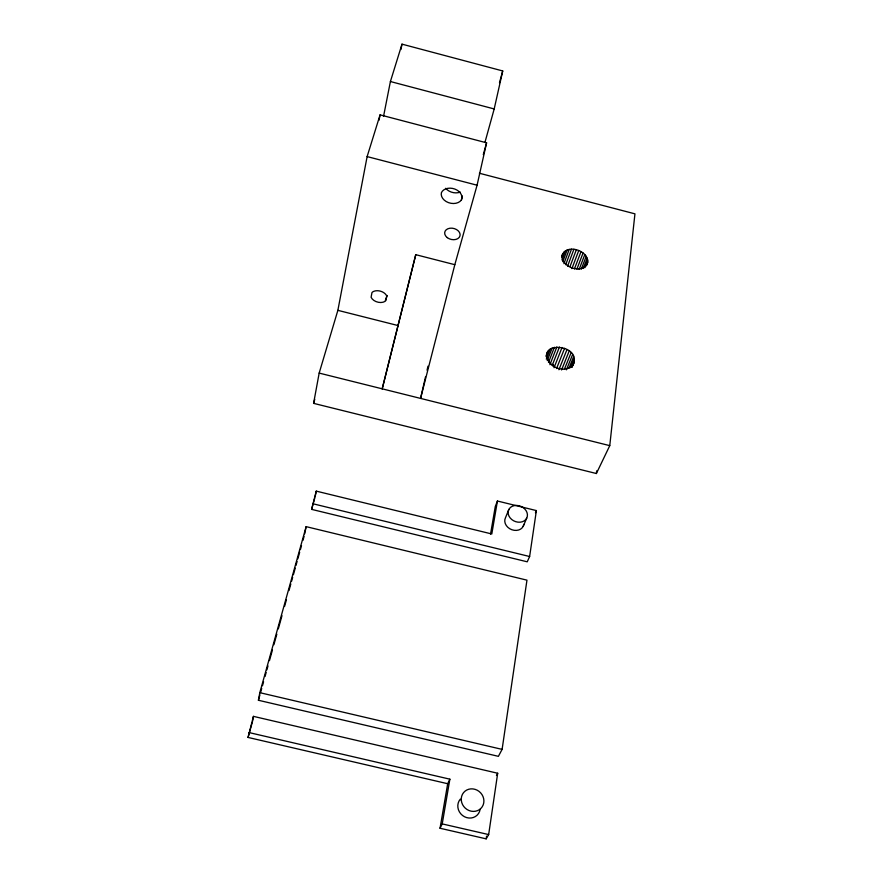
<?xml version="1.0" encoding="UTF-8"?>
<svg xmlns="http://www.w3.org/2000/svg" width="883" height="883" viewBox="0 0 883 883"><rect width="100%" height="100%" fill="white"/><g stroke="black" fill="none" stroke-linecap="round" stroke-linejoin="round"><path stroke-width="1.32" d="M425.507 376.92L420.573 398.399L454.822 264.69L477.074 185.209L486.588 142.814L380.076 114.856L367.129 156.589L337.869 310.341L319.171 373.09L313.597 403.354L596.378 473.52L609.767 445.639L634.943 213.841L479.392 173.245M596.378 473.52L596.687 470.816M447.692 783.718L440.043 828.254L486.169 838.85L488.663 834.578L497.692 773.243L253.443 716.367L248.057 737.437L447.692 783.718L449.866 779.17L248.94 732.548M497.427 501.014L491.798 533.972L316.269 491.125L311.611 509.37L527.239 561.809L529.623 556.511L536.389 510.584L497.427 501.014L495.286 506.489L490.54 534.105M502.107 749.38L526.963 580.153L306.136 526.643L259.812 692.669L258.421 700.263L498.398 756.334L502.107 749.38L259.812 692.669M486.169 838.85L486.577 836.135M553.332 366.136L553.52 364.867L550.738 364.16C532.261 340.485 583.475 342.88 572.89 365.441M440.043 828.254L442.217 823.905L449.866 779.17M252.549 721.334L253.443 716.367M379.039 120.209L380.076 114.856M383.553 116.335L390.407 81.534L401.997 44.15L502.725 70.949L494.193 108.951L485.054 141.986M400.926 49.525L401.997 44.15M304.701 533.851L306.136 526.643M315.11 496.82L316.269 491.125M587.912 261.854C584.38 275.132 560.661 267.836 562.184 255.22C567.372 242.019 593.564 252.56 586.411 265.717M385.827 300.684L386.743 296.004A8.4 5.662 15.6 0 0 380.617 291.213A8.4 5.662 15.6 0 0 372.769 291.865L371.964 292.582L371.103 297.284A8.4 5.662 15.6 0 0 385.01 301.39L387.218 295.496M427.052 370.209L427.979 366.18M461.401 199.977A10.684 7.914 14.4 0 0 454.767 189.039A10.684 7.914 14.4 0 0 441.412 192.66A10.784 7.991 14.4 0 0 448.498 202.637A10.784 7.991 14.4 0 0 461.401 199.977L462.328 195.982M415.761 254.679L382.207 388.829L415.761 254.679L454.822 264.69M499.48 82.726L502.725 70.949M483.288 154.68L486.588 142.814M248.057 737.437L252.207 722.57M258.421 700.263L259.889 694.976M260.628 692.338L261.732 688.365M262.472 685.727L263.576 681.764M265.055 676.477L266.158 672.504M266.887 669.866L267.99 665.903M269.47 660.616L272.417 650.043M273.885 644.756L276.832 634.182M278.311 628.895L281.986 615.672M284.569 606.422L286.412 599.811M288.984 590.561L290.827 583.961M291.567 581.312L292.67 577.35M293.41 574.701L295.253 568.1M295.982 565.451L297.085 561.489M297.825 558.84L299.668 552.239M300.408 549.59L301.511 545.628M302.979 540.341L304.083 536.378M311.611 509.37L314.756 498.067M313.597 403.354L314.767 399.392M561.853 256.158L562.802 253.564M561.963 257.295L563.862 252.119M561.985 259.977L565.308 250.915M562.824 261.655L567.118 250.01M563.928 263.664L569.193 249.436M565.716 264.712L571.478 249.194M567.614 266.103L573.895 249.304M570.032 266.556L576.334 249.768M571.908 268.631L578.74 250.562M574.425 268.962L581.003 251.655M576.908 269.072L583.056 253.013M579.127 269.403L584.811 254.591M546.047 355.904L547.515 352.096M546.224 356.765L548.663 350.43M546.323 359.182L550.23 349.028M581.257 269.194L586.224 256.324M547.261 360.639L552.173 347.957M583.244 268.443L587.239 258.156M584.811 267.737L587.802 260.021M548.486 362.471L554.403 347.251M549.921 364.679L556.853 346.931M552.46 364.734L559.436 347.008M554.027 367.725L562.052 347.472M556.544 368.553L564.612 348.321M558.917 369.734L567.018 349.513M561.566 369.944L569.204 351.004M564.425 369.16L571.08 352.759M508.873 509.436L505.506 517.692A9.845 8.057 23.7 0 0 511.831 529.723A9.845 8.057 23.7 0 0 523.84 524.336M566.4 369.822L572.57 354.69M568.994 368.09L573.63 356.754M570.606 367.67L574.226 358.862M571.731 367.24L574.325 360.948M571.996 367.24L573.928 362.924M523.2 526.345L526.721 518.144A9.934 8.079 23.6 0 0 516.489 505.418A9.934 8.079 23.6 0 0 510.131 517.902A9.934 8.079 23.6 0 0 526.721 518.144M535.44 512.747L536.389 510.584M496.456 775.517L497.692 773.243M573.034 364.734C567.603 371.699 556.511 369.624 550.738 364.16M442.217 823.905L488.663 834.578M312.759 503.718L529.623 556.511M319.171 373.09L609.767 445.639M337.869 310.341L398.343 325.628M367.129 156.589L477.074 185.209M390.407 81.534L494.193 108.951M480.12 809.347A11.634 10.784 44.6 0 1 464.48 816.731A11.634 10.784 44.6 0 1 460.319 799.137M460.286 192.075A10.706 8.002 14.4 0 1 445.694 188.289M461.323 800.517A11.744 10.861 43.6 0 0 479.314 809.7A11.744 10.861 43.6 0 0 477.107 790.164A11.744 10.861 43.6 0 0 461.323 800.517M447.306 237.648A7.837 5.64 13.7 0 0 459.977 235.904A7.837 5.64 13.7 0 0 449.922 228.222A7.837 5.64 13.7 0 0 447.306 237.648"/></g></svg>
